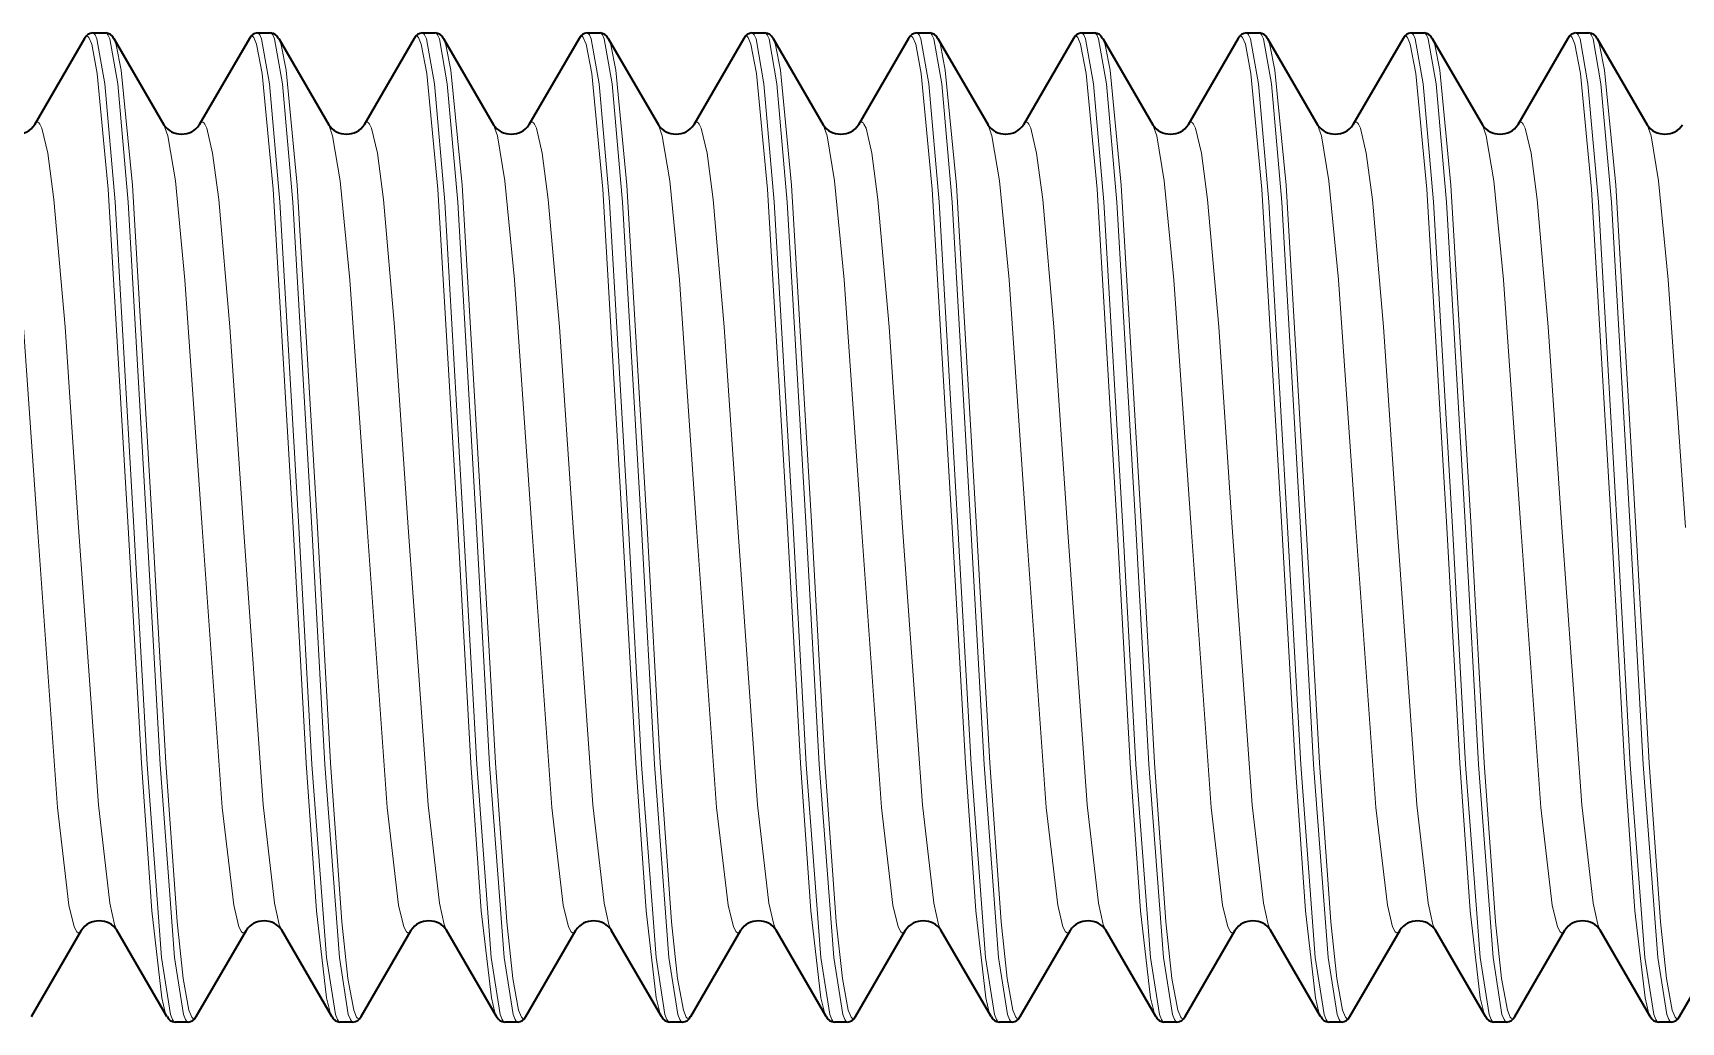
# Model space of a CAD drawing. Extents: x 327 to 941, y 153 to 765.
# Drawn here: x 828.28 to 833.28, y 391 to 394 of the extents above; entities that cross this region are included whole.
import ezdxf

# ---------------------------------------------------------------- set-up
doc = ezdxf.new("R2010")
doc.units = 0

msp = doc.modelspace()

# ---------------------------------------------------------------- linework, layer by layer
at = {"color": 7, "lineweight": 35, "ltscale": 0.000982666}
for p, q in [((828.4581, 394.0001), (828.4974, 394.0001)), ((828.9581, 394.0001), (828.9974, 394.0001)), ((829.4581, 394.0001), (829.4974, 394.0001)), ((829.9581, 394.0001), (829.9974, 394.0001)), ((830.4581, 394.0001), (830.4974, 394.0001)), ((830.9581, 394.0001), (830.9974, 394.0001)), ((831.4581, 394.0001), (831.4974, 394.0001)), ((831.9581, 394.0001), (831.9974, 394.0001)), ((832.4581, 394.0001), (832.4974, 394.0001)), ((832.9581, 394.0001), (832.9974, 394.0001)), ((828.7081, 391.0001), (828.7474, 391.0001)), ((829.2081, 391.0001), (829.2474, 391.0001)), ((829.7081, 391.0001), (829.7474, 391.0001)), ((830.2081, 391.0001), (830.2474, 391.0001)), ((830.7081, 391.0001), (830.7474, 391.0001)), ((831.2081, 391.0001), (831.2474, 391.0001)), ((831.7081, 391.0001), (831.7474, 391.0001)), ((832.2081, 391.0001), (832.2474, 391.0001)), ((832.7081, 391.0001), (832.7474, 391.0001)), ((833.2081, 391.0001), (833.2474, 391.0001))]:
    msp.add_line(p, q, dxfattribs=at)
at = {"color": 7, "lineweight": 35, "ltscale": 0.007572}
for p, q in [((828.4334, 393.9837), (828.2814, 393.7218)), ((828.5222, 393.9837), (828.6742, 393.7218)), ((828.9334, 393.9837), (828.7814, 393.7218)), ((829.0222, 393.9837), (829.1742, 393.7218)), ((829.4334, 393.9837), (829.2814, 393.7218)), ((829.5222, 393.9837), (829.6742, 393.7218)), ((829.9334, 393.9837), (829.7814, 393.7218)), ((830.0222, 393.9837), (830.1742, 393.7218)), ((830.4334, 393.9837), (830.2814, 393.7218)), ((830.5222, 393.9837), (830.6742, 393.7218)), ((830.9334, 393.9837), (830.7814, 393.7218)), ((831.0222, 393.9837), (831.1742, 393.7218)), ((831.4334, 393.9837), (831.2814, 393.7218)), ((831.5222, 393.9837), (831.6742, 393.7218)), ((831.9334, 393.9837), (831.7814, 393.7218)), ((832.0222, 393.9837), (832.1742, 393.7218)), ((832.4334, 393.9837), (832.2814, 393.7218)), ((832.5222, 393.9837), (832.6742, 393.7218)), ((832.9334, 393.9837), (832.7814, 393.7218)), ((833.0222, 393.9837), (833.1742, 393.7218)), ((828.2722, 391.0164), (828.4242, 391.2784)), ((828.6834, 391.0164), (828.5314, 391.2784)), ((828.7722, 391.0164), (828.9242, 391.2784)), ((829.1834, 391.0164), (829.0314, 391.2784)), ((829.2722, 391.0164), (829.4242, 391.2784)), ((829.6834, 391.0164), (829.5314, 391.2784)), ((829.7722, 391.0164), (829.9242, 391.2784)), ((830.1834, 391.0164), (830.0314, 391.2784)), ((830.2722, 391.0164), (830.4242, 391.2784)), ((830.6834, 391.0164), (830.5314, 391.2784)), ((830.7722, 391.0164), (830.9242, 391.2784)), ((831.1834, 391.0164), (831.0314, 391.2784)), ((831.2722, 391.0164), (831.4242, 391.2784)), ((831.6834, 391.0164), (831.5314, 391.2784)), ((831.7722, 391.0164), (831.9242, 391.2784)), ((832.1834, 391.0164), (832.0314, 391.2784)), ((832.2722, 391.0164), (832.4242, 391.2784)), ((832.6834, 391.0164), (832.5314, 391.2784)), ((832.7722, 391.0164), (832.9242, 391.2784)), ((833.1834, 391.0164), (833.0314, 391.2784)), ((833.2722, 391.0164), (833.4242, 391.2784))]:
    msp.add_line(p, q, dxfattribs=at)
at = {"color": 7, "lineweight": 13, "ltscale": 0.017906}
for p, q in [((828.6056, 391.7849), (828.5658, 392.5001)), ((829.1056, 391.7849), (829.0658, 392.5001)), ((829.6056, 391.7849), (829.5658, 392.5001)), ((830.1056, 391.7849), (830.0658, 392.5001)), ((830.6056, 391.7849), (830.5658, 392.5001)), ((831.1056, 391.7849), (831.0658, 392.5001)), ((831.6056, 391.7849), (831.5658, 392.5001)), ((832.1056, 391.7849), (832.0658, 392.5001)), ((832.6056, 391.7849), (832.5658, 392.5001)), ((833.1056, 391.7849), (833.0658, 392.5001))]:
    msp.add_line(p, q, dxfattribs=at)
at = {"color": 7, "lineweight": 13, "ltscale": 0.018029}
for p, q in [((828.6229, 391.7809), (828.5831, 392.501)), ((829.1229, 391.7809), (829.0831, 392.501)), ((829.6229, 391.7809), (829.5831, 392.501)), ((830.1229, 391.7809), (830.0831, 392.501)), ((830.6229, 391.7809), (830.5831, 392.501)), ((831.1229, 391.7809), (831.0831, 392.501)), ((831.6229, 391.7809), (831.5831, 392.501)), ((832.1229, 391.7809), (832.0831, 392.501)), ((832.6229, 391.7809), (832.5831, 392.501)), ((833.1229, 391.7809), (833.0831, 392.501))]:
    msp.add_line(p, q, dxfattribs=at)
at = {"color": 7, "lineweight": 13, "ltscale": 0.017866}
for p, q in [((828.6796, 391.7865), (828.6398, 392.5001)), ((829.1796, 391.7865), (829.1398, 392.5001)), ((829.6796, 391.7865), (829.6398, 392.5001)), ((830.1796, 391.7865), (830.1398, 392.5001)), ((830.6796, 391.7865), (830.6398, 392.5001)), ((831.1796, 391.7865), (831.1398, 392.5001)), ((831.6796, 391.7865), (831.6398, 392.5001)), ((832.1796, 391.7865), (832.1398, 392.5001)), ((832.6796, 391.7865), (832.6398, 392.5001)), ((833.1796, 391.7865), (833.1398, 392.5001))]:
    msp.add_line(p, q, dxfattribs=at)
at = {"color": 7, "lineweight": 13, "ltscale": 0.017982}
for p, q in [((828.6622, 391.7809), (828.6226, 392.4991)), ((829.1622, 391.7809), (829.1226, 392.4991)), ((829.6622, 391.7809), (829.6226, 392.4991)), ((830.1622, 391.7809), (830.1226, 392.4991)), ((830.6622, 391.7809), (830.6226, 392.4991)), ((831.1622, 391.7809), (831.1226, 392.4991)), ((831.6622, 391.7809), (831.6226, 392.4991)), ((832.1622, 391.7809), (832.1226, 392.4991)), ((832.6622, 391.7809), (832.6226, 392.4991)), ((833.1622, 391.7809), (833.1226, 392.4991))]:
    msp.add_line(p, q, dxfattribs=at)
at = {"color": 7, "lineweight": 13}
for points in [[(828.5831, 392.501), (828.5259, 393.4882), (828.4945, 393.846), (828.4705, 393.9821), (828.465, 393.9945), (828.4622, 393.998), (828.4595, 393.9998), (828.4581, 394.0001)], [(828.6226, 392.4991), (828.5653, 393.4874), (828.5339, 393.8457), (828.5098, 393.9821), (828.5043, 393.9945), (828.5016, 393.998), (828.4988, 393.9998), (828.4974, 394.0001)], [(829.0831, 392.501), (829.0259, 393.4882), (828.9945, 393.846), (828.9705, 393.9821), (828.965, 393.9945), (828.9622, 393.998), (828.9595, 393.9998), (828.9581, 394.0001)], [(829.1226, 392.4991), (829.0653, 393.4874), (829.0339, 393.8457), (829.0098, 393.9821), (829.0043, 393.9945), (829.0016, 393.998), (828.9988, 393.9998), (828.9974, 394.0001)], [(829.5831, 392.501), (829.5259, 393.4882), (829.4945, 393.846), (829.4705, 393.9821), (829.465, 393.9945), (829.4622, 393.998), (829.4595, 393.9998), (829.4581, 394.0001)], [(829.6226, 392.4991), (829.5653, 393.4874), (829.5339, 393.8457), (829.5098, 393.9821), (829.5043, 393.9945), (829.5016, 393.998), (829.4988, 393.9998), (829.4974, 394.0001)], [(830.0831, 392.501), (830.0259, 393.4882), (829.9945, 393.846), (829.9705, 393.9821), (829.965, 393.9945), (829.9622, 393.998), (829.9595, 393.9998), (829.9581, 394.0001)], [(830.1226, 392.4991), (830.0653, 393.4874), (830.0339, 393.8457), (830.0098, 393.9821), (830.0043, 393.9945), (830.0016, 393.998), (829.9988, 393.9998), (829.9974, 394.0001)], [(830.5831, 392.501), (830.5259, 393.4882), (830.4945, 393.846), (830.4705, 393.9821), (830.465, 393.9945), (830.4622, 393.998), (830.4595, 393.9998), (830.4581, 394.0001)], [(830.6226, 392.4991), (830.5653, 393.4874), (830.5339, 393.8457), (830.5098, 393.9821), (830.5043, 393.9945), (830.5016, 393.998), (830.4988, 393.9998), (830.4974, 394.0001)], [(831.0831, 392.501), (831.0259, 393.4882), (830.9945, 393.846), (830.9705, 393.9821), (830.965, 393.9945), (830.9622, 393.998), (830.9595, 393.9998), (830.9581, 394.0001)], [(831.1226, 392.4991), (831.0653, 393.4874), (831.0339, 393.8457), (831.0098, 393.9821), (831.0043, 393.9945), (831.0016, 393.998), (830.9988, 393.9998), (830.9974, 394.0001)], [(831.5831, 392.501), (831.5259, 393.4882), (831.4945, 393.846), (831.4705, 393.9821), (831.465, 393.9945), (831.4622, 393.998), (831.4595, 393.9998), (831.4581, 394.0001)], [(831.6226, 392.4991), (831.5653, 393.4874), (831.5339, 393.8457), (831.5098, 393.9821), (831.5043, 393.9945), (831.5016, 393.998), (831.4988, 393.9998), (831.4974, 394.0001)], [(832.0831, 392.501), (832.0259, 393.4882), (831.9945, 393.846), (831.9705, 393.9821), (831.965, 393.9945), (831.9622, 393.998), (831.9595, 393.9998), (831.9581, 394.0001)], [(832.1226, 392.4991), (832.0653, 393.4874), (832.0339, 393.8457), (832.0098, 393.9821), (832.0043, 393.9945), (832.0016, 393.998), (831.9988, 393.9998), (831.9974, 394.0001)], [(832.5831, 392.501), (832.5259, 393.4882), (832.4945, 393.846), (832.4705, 393.9821), (832.465, 393.9945), (832.4622, 393.998), (832.4595, 393.9998), (832.4581, 394.0001)], [(832.6226, 392.4991), (832.5653, 393.4874), (832.5339, 393.8457), (832.5098, 393.9821), (832.5043, 393.9945), (832.5016, 393.998), (832.4988, 393.9998), (832.4974, 394.0001)], [(833.0831, 392.501), (833.0259, 393.4882), (832.9945, 393.846), (832.9705, 393.9821), (832.965, 393.9945), (832.9622, 393.998), (832.9595, 393.9998), (832.9581, 394.0001)], [(833.1226, 392.4991), (833.0653, 393.4874), (833.0339, 393.8457), (833.0098, 393.9821), (833.0043, 393.9945), (833.0016, 393.998), (832.9988, 393.9998), (832.9974, 394.0001)], [(828.5658, 392.5001), (828.5052, 393.5268), (828.4719, 393.8777), (828.455, 393.9664), (828.4464, 393.9863), (828.4435, 393.9892), (828.4421, 393.9898), (828.4399, 393.99), (828.4377, 393.989), (828.4334, 393.9837)], [(828.6398, 392.5001), (828.5785, 393.5383), (828.5446, 393.8873), (828.5297, 393.9641), (828.5222, 393.9837)], [(829.0658, 392.5001), (829.0052, 393.5268), (828.9719, 393.8777), (828.955, 393.9664), (828.9464, 393.9863), (828.9435, 393.9892), (828.9421, 393.9898), (828.9399, 393.99), (828.9377, 393.989), (828.9334, 393.9837)], [(829.1398, 392.5001), (829.0785, 393.5383), (829.0446, 393.8873), (829.0297, 393.9641), (829.0222, 393.9837)], [(829.5658, 392.5001), (829.5052, 393.5268), (829.4719, 393.8777), (829.455, 393.9664), (829.4464, 393.9863), (829.4435, 393.9892), (829.4421, 393.9898), (829.4399, 393.99), (829.4377, 393.989), (829.4334, 393.9837)], [(829.6398, 392.5001), (829.5785, 393.5383), (829.5446, 393.8873), (829.5297, 393.9641), (829.5222, 393.9837)], [(830.0658, 392.5001), (830.0052, 393.5268), (829.9719, 393.8777), (829.955, 393.9664), (829.9464, 393.9863), (829.9435, 393.9892), (829.9421, 393.9898), (829.9399, 393.99), (829.9377, 393.989), (829.9334, 393.9837)], [(830.1398, 392.5001), (830.0785, 393.5383), (830.0446, 393.8873), (830.0297, 393.9641), (830.0222, 393.9837)], [(830.5658, 392.5001), (830.5052, 393.5268), (830.4719, 393.8777), (830.455, 393.9664), (830.4464, 393.9863), (830.4435, 393.9892), (830.4421, 393.9898), (830.4399, 393.99), (830.4377, 393.989), (830.4334, 393.9837)], [(830.6398, 392.5001), (830.5785, 393.5383), (830.5446, 393.8873), (830.5297, 393.9641), (830.5222, 393.9837)], [(831.0658, 392.5001), (831.0052, 393.5268), (830.9719, 393.8777), (830.955, 393.9664), (830.9464, 393.9863), (830.9435, 393.9892), (830.9421, 393.9898), (830.9399, 393.99), (830.9377, 393.989), (830.9334, 393.9837)], [(831.1398, 392.5001), (831.0785, 393.5383), (831.0446, 393.8873), (831.0297, 393.9641), (831.0222, 393.9837)], [(831.5658, 392.5001), (831.5052, 393.5268), (831.4719, 393.8777), (831.455, 393.9664), (831.4464, 393.9863), (831.4435, 393.9892), (831.4421, 393.9898), (831.4399, 393.99), (831.4377, 393.989), (831.4334, 393.9837)], [(831.6398, 392.5001), (831.5785, 393.5383), (831.5446, 393.8873), (831.5297, 393.9641), (831.5222, 393.9837)], [(832.0658, 392.5001), (832.0052, 393.5268), (831.9719, 393.8777), (831.955, 393.9664), (831.9464, 393.9863), (831.9435, 393.9892), (831.9421, 393.9898), (831.9399, 393.99), (831.9377, 393.989), (831.9334, 393.9837)], [(832.1398, 392.5001), (832.0785, 393.5383), (832.0446, 393.8873), (832.0297, 393.9641), (832.0222, 393.9837)], [(832.5658, 392.5001), (832.5052, 393.5268), (832.4719, 393.8777), (832.455, 393.9664), (832.4464, 393.9863), (832.4435, 393.9892), (832.4421, 393.9898), (832.4399, 393.99), (832.4377, 393.989), (832.4334, 393.9837)], [(832.6398, 392.5001), (832.5785, 393.5383), (832.5446, 393.8873), (832.5297, 393.9641), (832.5222, 393.9837)], [(833.0658, 392.5001), (833.0052, 393.5268), (832.9719, 393.8777), (832.955, 393.9664), (832.9464, 393.9863), (832.9435, 393.9892), (832.9421, 393.9898), (832.9399, 393.99), (832.9377, 393.989), (832.9334, 393.9837)], [(833.1398, 392.5001), (833.0785, 393.5383), (833.0446, 393.8873), (833.0297, 393.9641), (833.0222, 393.9837)], [(828.1742, 393.7218), (828.186, 393.6879), (828.2087, 393.5514), (828.238, 393.2516), (828.2903, 392.5001)], [(828.2814, 393.7218), (828.2854, 393.7271), (828.2875, 393.7286), (828.2905, 393.7294), (828.292, 393.7291), (828.295, 393.7272), (828.298, 393.7236), (828.3041, 393.7111), (828.3217, 393.6354), (828.3403, 393.4949), (828.3741, 393.1085), (828.4153, 392.5001)], [(828.6742, 393.7218), (828.686, 393.6879), (828.7087, 393.5514), (828.738, 393.2516), (828.7903, 392.5001)], [(828.7814, 393.7218), (828.7854, 393.7271), (828.7875, 393.7286), (828.7905, 393.7294), (828.792, 393.7291), (828.795, 393.7272), (828.798, 393.7236), (828.8041, 393.7111), (828.8217, 393.6354), (828.8403, 393.4949), (828.8741, 393.1085), (828.9153, 392.5001)], [(829.1742, 393.7218), (829.186, 393.6879), (829.2087, 393.5514), (829.238, 393.2516), (829.2903, 392.5001)], [(829.2814, 393.7218), (829.2854, 393.7271), (829.2875, 393.7286), (829.2905, 393.7294), (829.292, 393.7291), (829.295, 393.7272), (829.298, 393.7236), (829.3041, 393.7111), (829.3217, 393.6354), (829.3403, 393.4949), (829.3741, 393.1085), (829.4153, 392.5001)], [(829.6742, 393.7218), (829.686, 393.6879), (829.7087, 393.5514), (829.738, 393.2516), (829.7903, 392.5001)], [(829.7814, 393.7218), (829.7854, 393.7271), (829.7875, 393.7286), (829.7905, 393.7294), (829.792, 393.7291), (829.795, 393.7272), (829.798, 393.7236), (829.8041, 393.7111), (829.8217, 393.6354), (829.8403, 393.4949), (829.8741, 393.1085), (829.9153, 392.5001)], [(830.1742, 393.7218), (830.186, 393.6879), (830.2087, 393.5514), (830.238, 393.2516), (830.2903, 392.5001)], [(830.2814, 393.7218), (830.2854, 393.7271), (830.2875, 393.7286), (830.2905, 393.7294), (830.292, 393.7291), (830.295, 393.7272), (830.298, 393.7236), (830.3041, 393.7111), (830.3217, 393.6354), (830.3403, 393.4949), (830.3741, 393.1085), (830.4153, 392.5001)], [(830.6742, 393.7218), (830.686, 393.6879), (830.7087, 393.5514), (830.738, 393.2516), (830.7903, 392.5001)], [(830.7814, 393.7218), (830.7854, 393.7271), (830.7875, 393.7286), (830.7905, 393.7294), (830.792, 393.7291), (830.795, 393.7272), (830.798, 393.7236), (830.8041, 393.7111), (830.8217, 393.6354), (830.8403, 393.4949), (830.8741, 393.1085), (830.9153, 392.5001)], [(831.1742, 393.7218), (831.186, 393.6879), (831.2087, 393.5514), (831.238, 393.2516), (831.2903, 392.5001)], [(831.2814, 393.7218), (831.2854, 393.7271), (831.2875, 393.7286), (831.2905, 393.7294), (831.292, 393.7291), (831.295, 393.7272), (831.298, 393.7236), (831.3041, 393.7111), (831.3217, 393.6354), (831.3403, 393.4949), (831.3741, 393.1085), (831.4153, 392.5001)], [(831.6742, 393.7218), (831.686, 393.6879), (831.7087, 393.5514), (831.738, 393.2516), (831.7903, 392.5001)], [(831.7814, 393.7218), (831.7854, 393.7271), (831.7875, 393.7286), (831.7905, 393.7294), (831.792, 393.7291), (831.795, 393.7272), (831.798, 393.7236), (831.8041, 393.7111), (831.8217, 393.6354), (831.8403, 393.4949), (831.8741, 393.1085), (831.9153, 392.5001)], [(832.1742, 393.7218), (832.186, 393.6879), (832.2087, 393.5514), (832.238, 393.2516), (832.2903, 392.5001)], [(832.2814, 393.7218), (832.2854, 393.7271), (832.2875, 393.7286), (832.2905, 393.7294), (832.292, 393.7291), (832.295, 393.7272), (832.298, 393.7236), (832.3041, 393.7111), (832.3217, 393.6354), (832.3403, 393.4949), (832.3741, 393.1085), (832.4153, 392.5001)], [(832.6742, 393.7218), (832.686, 393.6879), (832.7087, 393.5514), (832.738, 393.2516), (832.7903, 392.5001)], [(832.7814, 393.7218), (832.7854, 393.7271), (832.7875, 393.7286), (832.7905, 393.7294), (832.792, 393.7291), (832.795, 393.7272), (832.798, 393.7236), (832.8041, 393.7111), (832.8217, 393.6354), (832.8403, 393.4949), (832.8741, 393.1085), (832.9153, 392.5001)], [(833.1742, 393.7218), (833.186, 393.6879), (833.2087, 393.5514), (833.238, 393.2516), (833.2903, 392.5001)], [(828.2903, 392.5001), (828.351, 391.6512), (828.3858, 391.3542), (828.4017, 391.2886), (828.4098, 391.2736), (828.4139, 391.2709), (828.418, 391.2714), (828.4221, 391.2752), (828.4242, 391.2784)], [(828.4153, 392.5001), (828.4753, 391.6585), (828.5097, 391.3604), (828.524, 391.2962), (828.5314, 391.2784)], [(828.7903, 392.5001), (828.851, 391.6512), (828.8858, 391.3542), (828.9017, 391.2886), (828.9098, 391.2736), (828.9139, 391.2709), (828.918, 391.2714), (828.9221, 391.2752), (828.9242, 391.2784)], [(828.9153, 392.5001), (828.9753, 391.6585), (829.0097, 391.3604), (829.024, 391.2962), (829.0314, 391.2784)], [(829.2903, 392.5001), (829.351, 391.6512), (829.3858, 391.3542), (829.4017, 391.2886), (829.4098, 391.2736), (829.4139, 391.2709), (829.418, 391.2714), (829.4221, 391.2752), (829.4242, 391.2784)], [(829.4153, 392.5001), (829.4753, 391.6585), (829.5097, 391.3604), (829.524, 391.2962), (829.5314, 391.2784)], [(829.7903, 392.5001), (829.851, 391.6512), (829.8858, 391.3542), (829.9017, 391.2886), (829.9098, 391.2736), (829.9139, 391.2709), (829.918, 391.2714), (829.9221, 391.2752), (829.9242, 391.2784)], [(829.9153, 392.5001), (829.9753, 391.6585), (830.0097, 391.3604), (830.024, 391.2962), (830.0314, 391.2784)], [(830.2903, 392.5001), (830.351, 391.6512), (830.3858, 391.3542), (830.4017, 391.2886), (830.4098, 391.2736), (830.4139, 391.2709), (830.418, 391.2714), (830.4221, 391.2752), (830.4242, 391.2784)], [(830.4153, 392.5001), (830.4753, 391.6585), (830.5097, 391.3604), (830.524, 391.2962), (830.5314, 391.2784)], [(830.7903, 392.5001), (830.851, 391.6512), (830.8858, 391.3542), (830.9017, 391.2886), (830.9098, 391.2736), (830.9139, 391.2709), (830.918, 391.2714), (830.9221, 391.2752), (830.9242, 391.2784)], [(830.9153, 392.5001), (830.9753, 391.6585), (831.0097, 391.3604), (831.024, 391.2962), (831.0314, 391.2784)], [(831.2903, 392.5001), (831.351, 391.6512), (831.3858, 391.3542), (831.4017, 391.2886), (831.4098, 391.2736), (831.4139, 391.2709), (831.418, 391.2714), (831.4221, 391.2752), (831.4242, 391.2784)], [(831.4153, 392.5001), (831.4753, 391.6585), (831.5097, 391.3604), (831.524, 391.2962), (831.5314, 391.2784)], [(831.7903, 392.5001), (831.851, 391.6512), (831.8858, 391.3542), (831.9017, 391.2886), (831.9098, 391.2736), (831.9139, 391.2709), (831.918, 391.2714), (831.9221, 391.2752), (831.9242, 391.2784)], [(831.9153, 392.5001), (831.9753, 391.6585), (832.0097, 391.3604), (832.024, 391.2962), (832.0314, 391.2784)], [(832.2903, 392.5001), (832.351, 391.6512), (832.3858, 391.3542), (832.4017, 391.2886), (832.4098, 391.2736), (832.4139, 391.2709), (832.418, 391.2714), (832.4221, 391.2752), (832.4242, 391.2784)], [(832.4153, 392.5001), (832.4753, 391.6585), (832.5097, 391.3604), (832.524, 391.2962), (832.5314, 391.2784)], [(832.7903, 392.5001), (832.851, 391.6512), (832.8858, 391.3542), (832.9017, 391.2886), (832.9098, 391.2736), (832.9139, 391.2709), (832.918, 391.2714), (832.9221, 391.2752), (832.9242, 391.2784)], [(832.9153, 392.5001), (832.9753, 391.6585), (833.0097, 391.3604), (833.024, 391.2962), (833.0314, 391.2784)], [(828.6834, 391.0164), (828.6781, 391.029), (828.6675, 391.0735), (828.637, 391.3373), (828.6056, 391.7849)], [(828.7081, 391.0001), (828.7065, 391.0003), (828.7034, 391.0026), (828.7003, 391.0072), (828.6942, 391.0231), (828.6671, 391.1954), (828.6229, 391.7809)], [(828.7474, 391.0001), (828.7459, 391.0003), (828.7428, 391.0026), (828.7397, 391.0072), (828.7335, 391.0231), (828.7064, 391.1954), (828.6622, 391.7809)], [(828.7722, 391.0164), (828.7677, 391.011), (828.7654, 391.0101), (828.7632, 391.0104), (828.7617, 391.0112), (828.7588, 391.0144), (828.7499, 391.0363), (828.7324, 391.1318), (828.714, 391.304), (828.6796, 391.7865)], [(829.1834, 391.0164), (829.1781, 391.029), (829.1675, 391.0735), (829.137, 391.3373), (829.1056, 391.7849)], [(829.2081, 391.0001), (829.2065, 391.0003), (829.2034, 391.0026), (829.2003, 391.0072), (829.1942, 391.0231), (829.1671, 391.1954), (829.1229, 391.7809)], [(829.2474, 391.0001), (829.2459, 391.0003), (829.2428, 391.0026), (829.2397, 391.0072), (829.2335, 391.0231), (829.2064, 391.1954), (829.1622, 391.7809)], [(829.2722, 391.0164), (829.2677, 391.011), (829.2654, 391.0101), (829.2632, 391.0104), (829.2617, 391.0112), (829.2588, 391.0144), (829.2499, 391.0363), (829.2324, 391.1318), (829.214, 391.304), (829.1796, 391.7865)], [(829.6834, 391.0164), (829.6781, 391.029), (829.6675, 391.0735), (829.637, 391.3373), (829.6056, 391.7849)], [(829.7081, 391.0001), (829.7065, 391.0003), (829.7034, 391.0026), (829.7003, 391.0072), (829.6942, 391.0231), (829.6671, 391.1954), (829.6229, 391.7809)], [(829.7474, 391.0001), (829.7459, 391.0003), (829.7428, 391.0026), (829.7397, 391.0072), (829.7335, 391.0231), (829.7064, 391.1954), (829.6622, 391.7809)], [(829.7722, 391.0164), (829.7677, 391.011), (829.7654, 391.0101), (829.7632, 391.0104), (829.7617, 391.0112), (829.7588, 391.0144), (829.7499, 391.0363), (829.7324, 391.1318), (829.714, 391.304), (829.6796, 391.7865)], [(830.1834, 391.0164), (830.1781, 391.029), (830.1675, 391.0735), (830.137, 391.3373), (830.1056, 391.7849)], [(830.2081, 391.0001), (830.2065, 391.0003), (830.2034, 391.0026), (830.2003, 391.0072), (830.1942, 391.0231), (830.1671, 391.1954), (830.1229, 391.7809)], [(830.2474, 391.0001), (830.2459, 391.0003), (830.2428, 391.0026), (830.2397, 391.0072), (830.2335, 391.0231), (830.2064, 391.1954), (830.1622, 391.7809)], [(830.2722, 391.0164), (830.2677, 391.011), (830.2654, 391.0101), (830.2632, 391.0104), (830.2617, 391.0112), (830.2588, 391.0144), (830.2499, 391.0363), (830.2324, 391.1318), (830.214, 391.304), (830.1796, 391.7865)], [(830.6834, 391.0164), (830.6781, 391.029), (830.6675, 391.0735), (830.637, 391.3373), (830.6056, 391.7849)], [(830.7081, 391.0001), (830.7065, 391.0003), (830.7034, 391.0026), (830.7003, 391.0072), (830.6942, 391.0231), (830.6671, 391.1954), (830.6229, 391.7809)], [(830.7474, 391.0001), (830.7459, 391.0003), (830.7428, 391.0026), (830.7397, 391.0072), (830.7335, 391.0231), (830.7064, 391.1954), (830.6622, 391.7809)], [(830.7722, 391.0164), (830.7677, 391.011), (830.7654, 391.0101), (830.7632, 391.0104), (830.7617, 391.0112), (830.7588, 391.0144), (830.7499, 391.0363), (830.7324, 391.1318), (830.714, 391.304), (830.6796, 391.7865)], [(831.1834, 391.0164), (831.1781, 391.029), (831.1675, 391.0735), (831.137, 391.3373), (831.1056, 391.7849)], [(831.2081, 391.0001), (831.2065, 391.0003), (831.2034, 391.0026), (831.2003, 391.0072), (831.1942, 391.0231), (831.1671, 391.1954), (831.1229, 391.7809)], [(831.2474, 391.0001), (831.2459, 391.0003), (831.2428, 391.0026), (831.2397, 391.0072), (831.2335, 391.0231), (831.2064, 391.1954), (831.1622, 391.7809)], [(831.2722, 391.0164), (831.2677, 391.011), (831.2654, 391.0101), (831.2632, 391.0104), (831.2617, 391.0112), (831.2588, 391.0144), (831.2499, 391.0363), (831.2324, 391.1318), (831.214, 391.304), (831.1796, 391.7865)], [(831.6834, 391.0164), (831.6781, 391.029), (831.6675, 391.0735), (831.637, 391.3373), (831.6056, 391.7849)], [(831.7081, 391.0001), (831.7065, 391.0003), (831.7034, 391.0026), (831.7003, 391.0072), (831.6942, 391.0231), (831.6671, 391.1954), (831.6229, 391.7809)], [(831.7474, 391.0001), (831.7459, 391.0003), (831.7428, 391.0026), (831.7397, 391.0072), (831.7335, 391.0231), (831.7064, 391.1954), (831.6622, 391.7809)], [(831.7722, 391.0164), (831.7677, 391.011), (831.7654, 391.0101), (831.7632, 391.0104), (831.7617, 391.0112), (831.7588, 391.0144), (831.7499, 391.0363), (831.7324, 391.1318), (831.714, 391.304), (831.6796, 391.7865)], [(832.1834, 391.0164), (832.1781, 391.029), (832.1675, 391.0735), (832.137, 391.3373), (832.1056, 391.7849)], [(832.2081, 391.0001), (832.2065, 391.0003), (832.2034, 391.0026), (832.2003, 391.0072), (832.1942, 391.0231), (832.1671, 391.1954), (832.1229, 391.7809)], [(832.2474, 391.0001), (832.2459, 391.0003), (832.2428, 391.0026), (832.2397, 391.0072), (832.2335, 391.0231), (832.2064, 391.1954), (832.1622, 391.7809)], [(832.2722, 391.0164), (832.2677, 391.011), (832.2654, 391.0101), (832.2632, 391.0104), (832.2617, 391.0112), (832.2588, 391.0144), (832.2499, 391.0363), (832.2324, 391.1318), (832.214, 391.304), (832.1796, 391.7865)], [(832.6834, 391.0164), (832.6781, 391.029), (832.6675, 391.0735), (832.637, 391.3373), (832.6056, 391.7849)], [(832.7081, 391.0001), (832.7065, 391.0003), (832.7034, 391.0026), (832.7003, 391.0072), (832.6942, 391.0231), (832.6671, 391.1954), (832.6229, 391.7809)], [(832.7474, 391.0001), (832.7459, 391.0003), (832.7428, 391.0026), (832.7397, 391.0072), (832.7335, 391.0231), (832.7064, 391.1954), (832.6622, 391.7809)], [(832.7722, 391.0164), (832.7677, 391.011), (832.7654, 391.0101), (832.7632, 391.0104), (832.7617, 391.0112), (832.7588, 391.0144), (832.7499, 391.0363), (832.7324, 391.1318), (832.714, 391.304), (832.6796, 391.7865)], [(833.1834, 391.0164), (833.1781, 391.029), (833.1675, 391.0735), (833.137, 391.3373), (833.1056, 391.7849)], [(833.2081, 391.0001), (833.2065, 391.0003), (833.2034, 391.0026), (833.2003, 391.0072), (833.1942, 391.0231), (833.1671, 391.1954), (833.1229, 391.7809)], [(833.2474, 391.0001), (833.2459, 391.0003), (833.2428, 391.0026), (833.2397, 391.0072), (833.2335, 391.0231), (833.2064, 391.1954), (833.1622, 391.7809)], [(833.2722, 391.0164), (833.2677, 391.011), (833.2654, 391.0101), (833.2632, 391.0104), (833.2617, 391.0112), (833.2588, 391.0144), (833.2499, 391.0363), (833.2324, 391.1318), (833.214, 391.304), (833.1796, 391.7865)]]:
    msp.add_lwpolyline(points, dxfattribs=at)
at = {"color": 7, "lineweight": 35}
for centre, radius, start, end in [((828.4595, 393.9715), 0.0287, 92.8741, 154.8975), ((828.4958, 393.9712), 0.0291, 25.4737, 86.7101), ((828.9595, 393.9715), 0.0287, 92.8741, 154.8975), ((828.9958, 393.9712), 0.0291, 25.4737, 86.7101), ((829.4595, 393.9715), 0.0287, 92.8741, 154.8975), ((829.4958, 393.9712), 0.0291, 25.4737, 86.7101), ((829.9595, 393.9715), 0.0287, 92.8741, 154.8975), ((829.9958, 393.9712), 0.0291, 25.4737, 86.7101), ((830.4595, 393.9715), 0.0287, 92.8741, 154.8975), ((830.4958, 393.9712), 0.0291, 25.4737, 86.7101), ((830.9595, 393.9715), 0.0287, 92.8741, 154.8975), ((830.9958, 393.9712), 0.0291, 25.4737, 86.7101), ((831.4595, 393.9715), 0.0287, 92.8742, 154.8975), ((831.4958, 393.9712), 0.0291, 25.4737, 86.7101), ((831.9595, 393.9715), 0.0287, 92.8741, 154.8975), ((831.9958, 393.9712), 0.0291, 25.4737, 86.7101), ((832.4595, 393.9715), 0.0287, 92.8741, 154.8975), ((832.4958, 393.9712), 0.0291, 25.4737, 86.7101), ((832.9595, 393.9715), 0.0287, 92.8741, 154.8975), ((832.9958, 393.9712), 0.0291, 25.4737, 86.7101), ((828.2288, 393.7566), 0.0632, 269.082, 326.4745), ((828.7268, 393.7566), 0.0632, 213.5258, 270.9166), ((828.7288, 393.7566), 0.0632, 269.0819, 326.4745), ((829.2268, 393.7566), 0.0632, 213.5258, 270.9166), ((829.2288, 393.7566), 0.0632, 269.0819, 326.4745), ((829.7268, 393.7566), 0.0632, 213.5258, 270.9167), ((829.7288, 393.7566), 0.0632, 269.0819, 326.4745), ((830.2268, 393.7566), 0.0632, 213.5258, 270.9166), ((830.2288, 393.7566), 0.0632, 269.0819, 326.4745), ((830.7268, 393.7566), 0.0632, 213.5258, 270.9167), ((830.7288, 393.7566), 0.0632, 269.082, 326.4745), ((831.2268, 393.7566), 0.0632, 213.5258, 270.9167), ((831.2288, 393.7566), 0.0632, 269.082, 326.4745), ((831.7268, 393.7566), 0.0632, 213.5258, 270.9167), ((831.7288, 393.7566), 0.0632, 269.082, 326.4745), ((832.2268, 393.7566), 0.0632, 213.5258, 270.9166), ((832.2288, 393.7566), 0.0632, 269.0819, 326.4745), ((832.7268, 393.7566), 0.0632, 213.5258, 270.9166), ((832.7288, 393.7566), 0.0632, 269.0819, 326.4745), ((833.2268, 393.7566), 0.0632, 213.5258, 270.9167), ((833.2288, 393.7566), 0.0632, 269.082, 326.4745), ((828.4768, 391.2435), 0.0632, 89.0833, 146.4742), ((828.4788, 391.2435), 0.0632, 33.5255, 90.9181), ((828.9768, 391.2435), 0.0632, 89.0833, 146.4742), ((828.9788, 391.2435), 0.0632, 33.5255, 90.918), ((829.4768, 391.2435), 0.0632, 89.0833, 146.4742), ((829.4788, 391.2435), 0.0632, 33.5255, 90.918), ((829.9768, 391.2435), 0.0632, 89.0833, 146.4742), ((829.9788, 391.2435), 0.0632, 33.5255, 90.918), ((830.4768, 391.2435), 0.0632, 89.0833, 146.4742), ((830.4788, 391.2435), 0.0632, 33.5255, 90.918), ((830.9768, 391.2435), 0.0632, 89.0834, 146.4742), ((830.9788, 391.2435), 0.0632, 33.5255, 90.9181), ((831.4768, 391.2435), 0.0632, 89.0834, 146.4742), ((831.4788, 391.2435), 0.0632, 33.5255, 90.9181), ((831.9768, 391.2435), 0.0632, 89.0833, 146.4742), ((831.9788, 391.2435), 0.0632, 33.5255, 90.918), ((832.4768, 391.2435), 0.0632, 89.0833, 146.4742), ((832.4788, 391.2435), 0.0632, 33.5255, 90.918), ((832.9768, 391.2435), 0.0632, 89.0833, 146.4742), ((832.9788, 391.2435), 0.0632, 33.5255, 90.918), ((828.7095, 391.0287), 0.0287, 205.1025, 267.1259), ((828.7458, 391.029), 0.0291, 273.2899, 334.5263), ((829.2095, 391.0287), 0.0287, 205.1025, 267.1258), ((829.2458, 391.029), 0.0291, 273.2899, 334.5263), ((829.7095, 391.0287), 0.0287, 205.1025, 267.1259), ((829.7458, 391.029), 0.0291, 273.2899, 334.5263), ((830.2095, 391.0287), 0.0287, 205.1025, 267.1258), ((830.2458, 391.029), 0.0291, 273.2899, 334.5263), ((830.7095, 391.0287), 0.0287, 205.1025, 267.1259), ((830.7458, 391.029), 0.0291, 273.2899, 334.5263), ((831.2095, 391.0287), 0.0287, 205.1025, 267.1259), ((831.2458, 391.029), 0.0291, 273.2899, 334.5263), ((831.7095, 391.0287), 0.0287, 205.1025, 267.1259), ((831.7458, 391.029), 0.0291, 273.2899, 334.5263), ((832.2095, 391.0287), 0.0287, 205.1025, 267.1258), ((832.2458, 391.029), 0.0291, 273.2899, 334.5263), ((832.7095, 391.0287), 0.0287, 205.1025, 267.1258), ((832.7458, 391.029), 0.0291, 273.2899, 334.5263), ((833.2095, 391.0287), 0.0287, 205.1025, 267.1259), ((833.2458, 391.029), 0.0291, 273.2899, 334.5263)]:
    msp.add_arc(centre, radius, start, end, dxfattribs=at)

doc.saveas('drawing.dxf')
